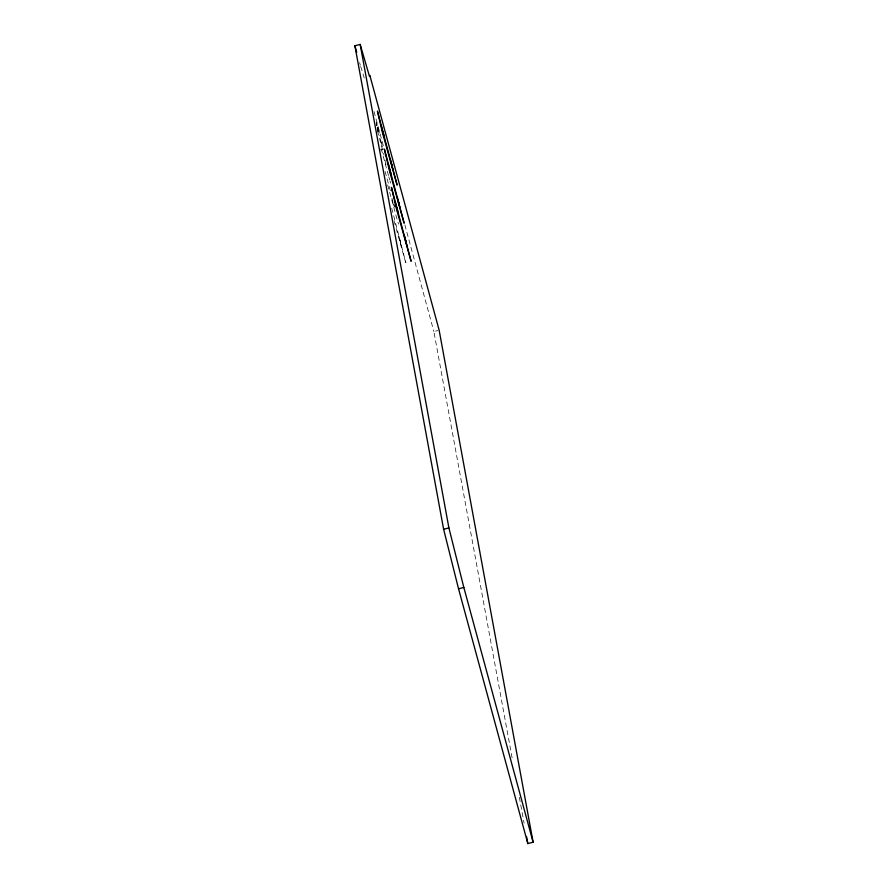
<?xml version="1.0" encoding="UTF-8"?>
<svg xmlns="http://www.w3.org/2000/svg" width="888" height="888" viewBox="0 0 888 888"><rect width="100%" height="100%" fill="white"/><g stroke="black" fill="none" stroke-linecap="round" stroke-linejoin="round"><path stroke-width="0.67" stroke-dasharray="4.44 3.33" d="M380.242 149.917L384.193 148.873M394.061 220.912L405.572 262.204L408.48 261.993M512.099 757.808L433.866 331.557L437.817 330.514M397.957 222.244L398.59 224.131M360.695 66.511L364.235 77.855M392.407 200.777L392.973 202.619M393.551 204.451L394.128 206.294M399.389 238.85L401.11 244.367M376.856 125.486L376.501 124.42L376.778 125.741M390.021 181.019L390.653 183.117M388.822 176.801L389.721 179.964M397.014 219.092L387.423 184.127M359.596 62.626L360.328 65.213M388.478 175.547L380.786 147.341M374.003 111.466L383.805 147.475M404.839 224.842L433.866 331.557M378.144 128.738L379.587 134.032L376.49 122.633L378.632 131.568M377.345 127.262L378.954 134.81M378.366 131.779L377.522 128.66M377.411 130.791L384.06 155.256M385.092 171.44L390.698 192.041M391.73 208.225L405.838 262.682M393.839 203.707L394.705 207.004M384.948 160.162L386.28 165.457M391.941 198.246L392.929 202.209M398.923 236.319L401.576 246.897M519.347 797.302L524.098 823.176M381.44 142.291L382.195 146.487L379.542 135.331"/><path stroke-width="1.33" d="M354.889 45.788L360.162 44.4L369.508 76.457L369.852 75.391L439.138 330.158L533.111 842.213L527.838 843.6L458.552 588.822L443.623 529.281L354.889 45.788L356.699 52.27M443.623 529.281L448.895 527.883L360.162 44.4M458.552 588.822L463.825 587.434L448.895 527.883M381.929 129.126L383.66 134.632M390.687 161.316L392.407 166.822M388.922 167.199L390.642 172.705M397.68 199.389L399.4 204.895M395.915 205.272L397.635 210.778M404.662 237.462L406.382 242.968M463.825 587.434L533.111 842.213M390.221 158.774L392.873 169.364M381.463 126.584L384.127 137.174M397.214 196.847L399.866 207.437M388.456 164.657L391.109 175.247M404.195 234.92L406.848 245.51M395.449 202.73L398.101 213.32M526.595 836.796L527.838 843.6M377.478 111.278L382.506 132.8L397.136 185.137L377.478 111.278M384.46 149.362L389.488 170.873L404.129 223.221L384.46 149.362M391.453 187.435L396.481 208.946L411.111 261.294L391.453 187.435"/></g></svg>
